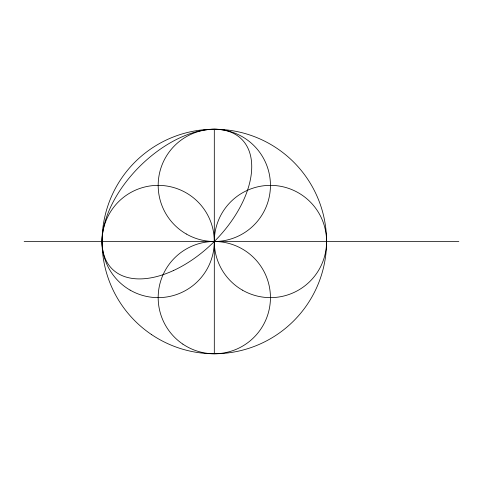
<?xml version="1.0" encoding="UTF-8"?>
<svg xmlns="http://www.w3.org/2000/svg" width="483" height="483" viewBox="0 0 483 483"><rect width="100%" height="100%" fill="white"/><g stroke="black" fill="none" stroke-linecap="round" stroke-linejoin="round"><path stroke-width="0.72" d="M24.15 241.5L458.85 241.5M214.307 129.233L214.307 353.767M130.108 290.114A56.131 56.131 0 0 0 214.307 241.5A56.131 56.131 0 0 0 130.108 192.886A56.131 56.131 0 0 0 130.108 290.114M182.846 344.119A56.131 56.131 0 0 0 270.299 301.64A56.131 56.131 0 0 0 189.783 247.139A56.131 56.131 0 0 0 182.846 344.119M242.375 290.114A56.131 56.131 0 0 0 326.574 241.5A56.131 56.131 0 0 0 242.375 192.886A56.131 56.131 0 0 0 242.375 290.114M186.245 233.977A56.131 56.131 0 0 0 270.444 185.369A56.131 56.131 0 0 0 186.245 136.755A56.131 56.131 0 0 0 186.245 233.977M151.384 334.471A112.267 112.267 0 0 0 326.291 249.512A112.267 112.267 0 0 0 165.258 140.517A112.267 112.267 0 0 0 151.384 334.471M173.325 270.601A91.661 52.925 -45 0 0 243.414 141.114A91.661 52.925 -45 0 0 113.928 200.517A91.661 52.925 -45 0 0 173.325 270.601"/></g></svg>
